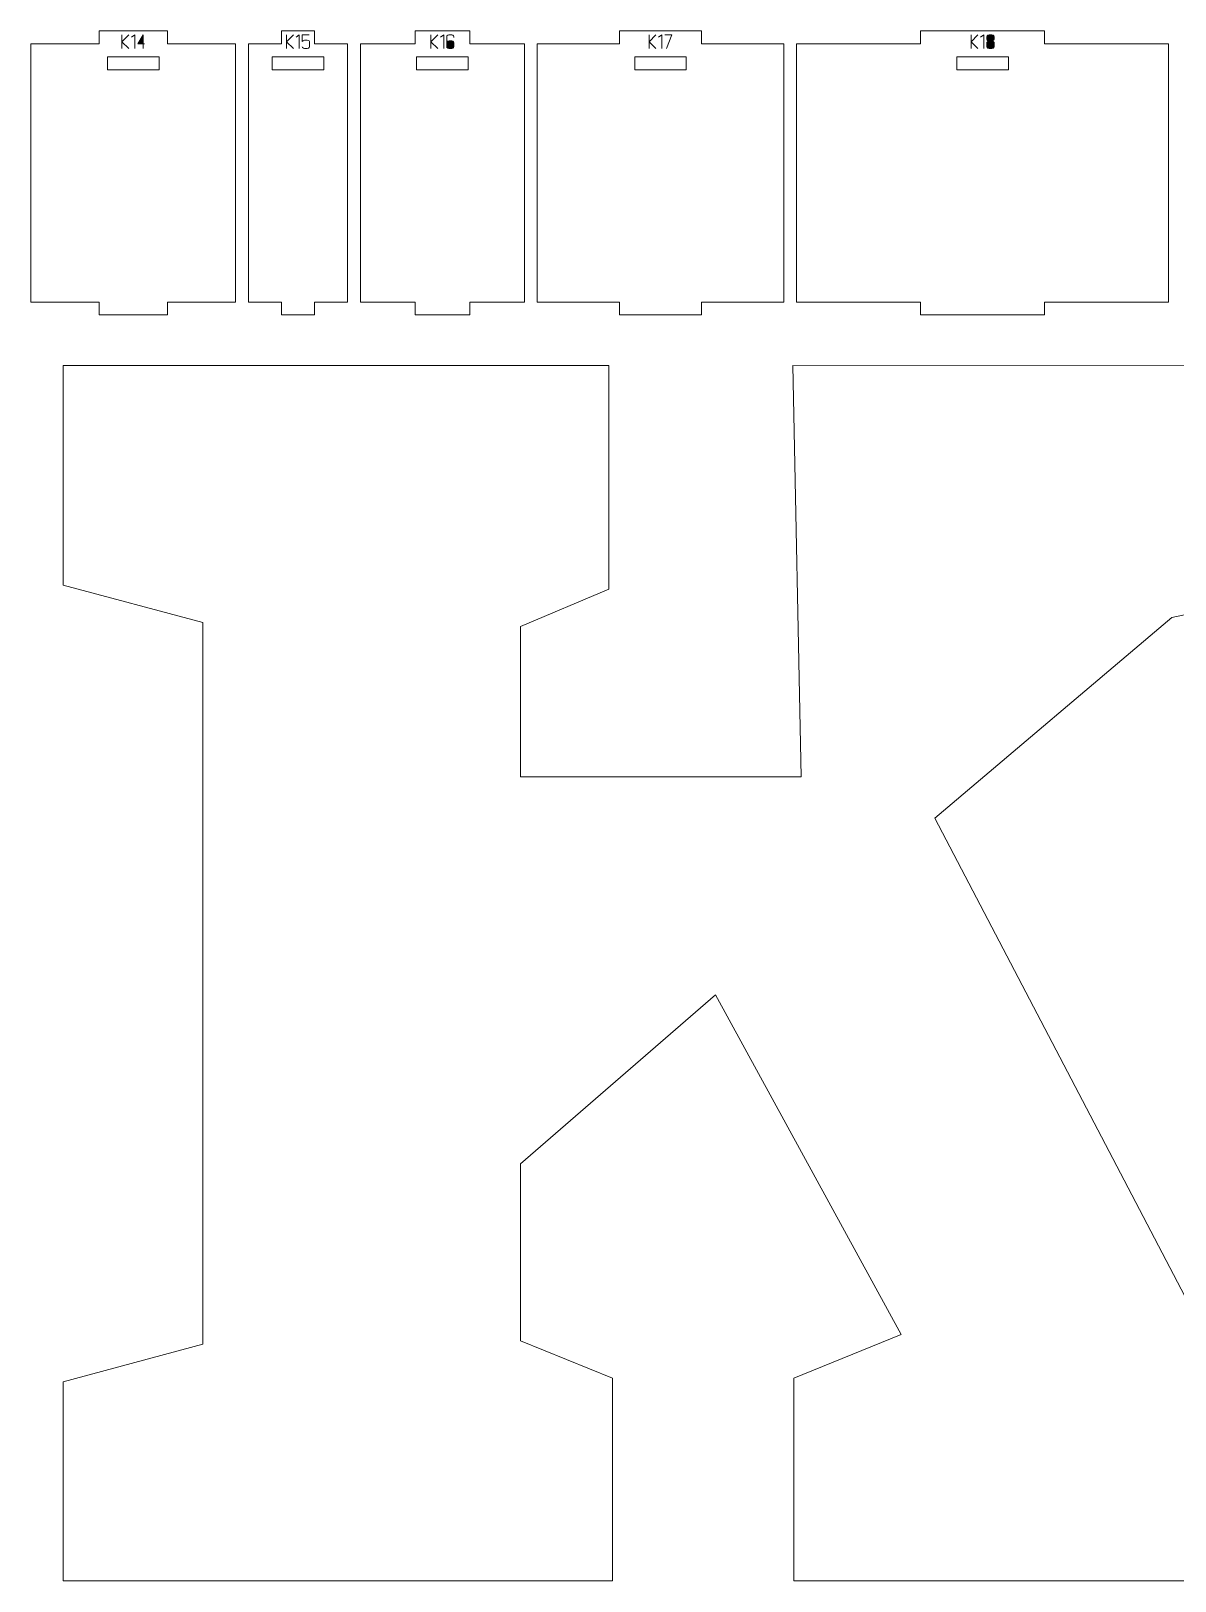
# Model space of a CAD drawing. Header units: centimetres. Extents: x -250 to 250, y -508 to 508.
# Drawn here: x -149.25 to -122.65, y -370.72 to -334.69 of the extents above; entities that cross this region are included whole.
import ezdxf

# ---------------------------------------------------------------- set-up
doc = ezdxf.new("R2010")
doc.units = ezdxf.units.CM
doc.header["$MEASUREMENT"] = 0
doc.layers.add('Capa 1', color=7, linetype='Continuous')

msp = doc.modelspace()

# ---------------------------------------------------------------- hatches: boundary and pattern name
at = {"layer": 'Capa 1', "true_color": 0x3e4095}
h = msp.add_hatch(color=175, dxfattribs=at)
edge = h.paths.add_edge_path()
edge.add_spline(control_points=[(-146.97881, -335.09462), (-146.97881, -335.09462), (-147.13749, -334.94282), (-147.13749, -334.94282), (-147.13749, -334.94282), (-147.13749, -335.09462), (-147.13749, -335.09462), (-147.13749, -335.09462), (-147.13749, -334.77818), (-147.13749, -334.77818), (-147.13749, -334.77818), (-147.13749, -334.94282), (-147.13749, -334.94282), (-147.13749, -334.94282), (-146.97881, -334.77818), (-146.97881, -334.77818), (-146.97881, -334.77818), (-147.13749, -334.94282), (-147.13749, -334.94282), (-147.13749, -334.94282), (-146.97881, -335.09462), (-146.97881, -335.09462)], knot_values=[0, 0, 0, 0, 0.14285714, 0.14285714, 0.14285714, 0.28571429, 0.28571429, 0.28571429, 0.42857143, 0.42857143, 0.42857143, 0.57142857, 0.57142857, 0.57142857, 0.71428571, 0.71428571, 0.71428571, 0.85714286, 0.85714286, 0.85714286, 1, 1, 1, 1], degree=3, periodic=1)
h = msp.add_hatch(color=175, dxfattribs=at)
edge = h.paths.add_edge_path()
edge.add_spline(control_points=[(-146.84123, -334.77772), (-146.84123, -334.77772), (-146.91736, -334.83046), (-146.91736, -334.83046), (-146.91736, -334.83046), (-146.84123, -334.77772), (-146.84123, -334.77772), (-146.84123, -334.77772), (-146.84123, -335.09462), (-146.84123, -335.09462), (-146.84123, -335.09462), (-146.84123, -334.77772), (-146.84123, -334.77772)], knot_values=[0, 0, 0, 0, 0.25, 0.25, 0.25, 0.5, 0.5, 0.5, 0.75, 0.75, 0.75, 1, 1, 1, 1], degree=3, periodic=1)
h = msp.add_hatch(color=175, dxfattribs=at)
edge = h.paths.add_edge_path()
edge.add_spline(control_points=[(-146.64081, -334.99006), (-146.64081, -334.99006), (-146.64081, -334.77772), (-146.64081, -334.77772), (-146.64081, -334.77772), (-146.7706, -334.99006), (-146.7706, -334.99006), (-146.7706, -334.99006), (-146.64081, -334.99006), (-146.64081, -334.99006)], knot_values=[0, 0, 0, 0, 0.33333333, 0.33333333, 0.33333333, 0.66666667, 0.66666667, 0.66666667, 1, 1, 1, 1], degree=3, periodic=1)
h = msp.add_hatch(color=175, dxfattribs=at)
edge = h.paths.add_edge_path()
edge.add_spline(control_points=[(-146.64081, -334.99006), (-146.64081, -334.99006), (-146.64081, -335.09462), (-146.64081, -335.09462), (-146.64081, -335.09462), (-146.64081, -334.99006), (-146.64081, -334.99006), (-146.64081, -334.99006), (-146.7706, -334.99006), (-146.7706, -334.99006), (-146.7706, -334.99006), (-146.64081, -334.77772), (-146.64081, -334.77772), (-146.64081, -334.77772), (-146.64081, -334.99006), (-146.64081, -334.99006), (-146.64081, -334.99006), (-146.611, -334.99006), (-146.611, -334.99006), (-146.611, -334.99006), (-146.64081, -334.99006), (-146.64081, -334.99006)], knot_values=[0, 0, 0, 0, 0.14285714, 0.14285714, 0.14285714, 0.28571429, 0.28571429, 0.28571429, 0.42857143, 0.42857143, 0.42857143, 0.57142857, 0.57142857, 0.57142857, 0.71428571, 0.71428571, 0.71428571, 0.85714286, 0.85714286, 0.85714286, 1, 1, 1, 1], degree=3, periodic=1)
h = msp.add_hatch(color=175, dxfattribs=at)
edge = h.paths.add_edge_path()
edge.add_spline(control_points=[(-143.15186, -335.09462), (-143.15186, -335.09462), (-143.31054, -334.94282), (-143.31054, -334.94282), (-143.31054, -334.94282), (-143.31054, -335.09462), (-143.31054, -335.09462), (-143.31054, -335.09462), (-143.31054, -334.77818), (-143.31054, -334.77818), (-143.31054, -334.77818), (-143.31054, -334.94282), (-143.31054, -334.94282), (-143.31054, -334.94282), (-143.15186, -334.77818), (-143.15186, -334.77818), (-143.15186, -334.77818), (-143.31054, -334.94282), (-143.31054, -334.94282), (-143.31054, -334.94282), (-143.15186, -335.09462), (-143.15186, -335.09462)], knot_values=[0, 0, 0, 0, 0.14285714, 0.14285714, 0.14285714, 0.28571429, 0.28571429, 0.28571429, 0.42857143, 0.42857143, 0.42857143, 0.57142857, 0.57142857, 0.57142857, 0.71428571, 0.71428571, 0.71428571, 0.85714286, 0.85714286, 0.85714286, 1, 1, 1, 1], degree=3, periodic=1)
h = msp.add_hatch(color=175, dxfattribs=at)
edge = h.paths.add_edge_path()
edge.add_spline(control_points=[(-143.01428, -334.77772), (-143.01428, -334.77772), (-143.09041, -334.83046), (-143.09041, -334.83046), (-143.09041, -334.83046), (-143.01428, -334.77772), (-143.01428, -334.77772), (-143.01428, -334.77772), (-143.01428, -335.09462), (-143.01428, -335.09462), (-143.01428, -335.09462), (-143.01428, -334.77772), (-143.01428, -334.77772)], knot_values=[0, 0, 0, 0, 0.25, 0.25, 0.25, 0.5, 0.5, 0.5, 0.75, 0.75, 0.75, 1, 1, 1, 1], degree=3, periodic=1)
h = msp.add_hatch(color=175, dxfattribs=at)
edge = h.paths.add_edge_path()
edge.add_spline(control_points=[(-142.8611, -335.09462), (-142.88464, -335.09462), (-142.90429, -335.09118), (-142.92003, -335.0843), (-142.93578, -335.07742), (-142.94365, -335.06909), (-142.94365, -335.05931), (-142.94365, -335.06909), (-142.93578, -335.07742), (-142.92003, -335.0843), (-142.90429, -335.09118), (-142.88464, -335.09462), (-142.8611, -335.09462), (-142.83756, -335.09462), (-142.81791, -335.09118), (-142.80217, -335.0843), (-142.78642, -335.07742), (-142.77855, -335.06909), (-142.77855, -335.05931), (-142.77855, -335.05931), (-142.77855, -334.93365), (-142.77855, -334.93365), (-142.77855, -334.92386), (-142.78642, -334.91553), (-142.80217, -334.90865), (-142.81791, -334.90177), (-142.83756, -334.89833), (-142.8611, -334.89833), (-142.8825, -334.90017), (-142.89901, -334.90262), (-142.91063, -334.90567), (-142.92225, -334.90873), (-142.93325, -334.91806), (-142.94365, -334.93365), (-142.94365, -334.93365), (-142.94365, -334.77818), (-142.94365, -334.77818), (-142.94365, -334.77818), (-142.78405, -334.77818), (-142.78405, -334.77818), (-142.78405, -334.77818), (-142.94365, -334.77818), (-142.94365, -334.77818), (-142.94365, -334.77818), (-142.94365, -334.93365), (-142.94365, -334.93365), (-142.93325, -334.91806), (-142.92225, -334.90873), (-142.91063, -334.90567), (-142.89901, -334.90262), (-142.8825, -334.90017), (-142.8611, -334.89833), (-142.83756, -334.89833), (-142.81791, -334.90177), (-142.80217, -334.90865), (-142.78642, -334.91553), (-142.77855, -334.92386), (-142.77855, -334.93365), (-142.77855, -334.93365), (-142.77855, -335.05931), (-142.77855, -335.05931), (-142.77855, -335.06909), (-142.78642, -335.07742), (-142.80217, -335.0843), (-142.81791, -335.09118), (-142.83756, -335.09462), (-142.8611, -335.09462)], knot_values=[0, 0, 0, 0, 0.04545455, 0.04545455, 0.04545455, 0.09090909, 0.09090909, 0.09090909, 0.13636364, 0.13636364, 0.13636364, 0.18181818, 0.18181818, 0.18181818, 0.22727273, 0.22727273, 0.22727273, 0.27272727, 0.27272727, 0.27272727, 0.31818182, 0.31818182, 0.31818182, 0.36363636, 0.36363636, 0.36363636, 0.40909091, 0.40909091, 0.40909091, 0.45454545, 0.45454545, 0.45454545, 0.5, 0.5, 0.5, 0.54545455, 0.54545455, 0.54545455, 0.59090909, 0.59090909, 0.59090909, 0.63636364, 0.63636364, 0.63636364, 0.68181818, 0.68181818, 0.68181818, 0.72727273, 0.72727273, 0.72727273, 0.77272727, 0.77272727, 0.77272727, 0.81818182, 0.81818182, 0.81818182, 0.86363636, 0.86363636, 0.86363636, 0.90909091, 0.90909091, 0.90909091, 0.95454545, 0.95454545, 0.95454545, 1, 1, 1, 1], degree=3, periodic=1)
h = msp.add_hatch(color=175, dxfattribs=at)
edge = h.paths.add_edge_path()
edge.add_spline(control_points=[(-139.79424, -335.09462), (-139.79424, -335.09462), (-139.95292, -334.94282), (-139.95292, -334.94282), (-139.95292, -334.94282), (-139.95292, -335.09462), (-139.95292, -335.09462), (-139.95292, -335.09462), (-139.95292, -334.77818), (-139.95292, -334.77818), (-139.95292, -334.77818), (-139.95292, -334.94282), (-139.95292, -334.94282), (-139.95292, -334.94282), (-139.79424, -334.77818), (-139.79424, -334.77818), (-139.79424, -334.77818), (-139.95292, -334.94282), (-139.95292, -334.94282), (-139.95292, -334.94282), (-139.79424, -335.09462), (-139.79424, -335.09462)], knot_values=[0, 0, 0, 0, 0.14285714, 0.14285714, 0.14285714, 0.28571429, 0.28571429, 0.28571429, 0.42857143, 0.42857143, 0.42857143, 0.57142857, 0.57142857, 0.57142857, 0.71428571, 0.71428571, 0.71428571, 0.85714286, 0.85714286, 0.85714286, 1, 1, 1, 1], degree=3, periodic=1)
h = msp.add_hatch(color=175, dxfattribs=at)
edge = h.paths.add_edge_path()
edge.add_spline(control_points=[(-139.65666, -334.77772), (-139.65666, -334.77772), (-139.73279, -334.83046), (-139.73279, -334.83046), (-139.73279, -334.83046), (-139.65666, -334.77772), (-139.65666, -334.77772), (-139.65666, -334.77772), (-139.65666, -335.09462), (-139.65666, -335.09462), (-139.65666, -335.09462), (-139.65666, -334.77772), (-139.65666, -334.77772)], knot_values=[0, 0, 0, 0, 0.25, 0.25, 0.25, 0.5, 0.5, 0.5, 0.75, 0.75, 0.75, 1, 1, 1, 1], degree=3, periodic=1)
h = msp.add_hatch(color=175, dxfattribs=at)
edge = h.paths.add_edge_path()
edge.add_spline(control_points=[(-139.50348, -335.09462), (-139.52702, -335.09462), (-139.54667, -335.09118), (-139.56241, -335.0843), (-139.57816, -335.07742), (-139.58603, -335.06909), (-139.58603, -335.05931), (-139.58603, -335.05931), (-139.58603, -334.95245), (-139.58603, -334.95245), (-139.58603, -334.95245), (-139.58603, -334.81349), (-139.58603, -334.81349), (-139.58603, -334.80371), (-139.57816, -334.79538), (-139.56241, -334.7885), (-139.54667, -334.78162), (-139.52702, -334.77818), (-139.50348, -334.77818), (-139.47994, -334.77818), (-139.46029, -334.78162), (-139.44455, -334.7885), (-139.4288, -334.79538), (-139.42093, -334.80371), (-139.42093, -334.81349), (-139.42093, -334.81349), (-139.42093, -334.83917), (-139.42093, -334.83917), (-139.42093, -334.83917), (-139.42093, -334.81349), (-139.42093, -334.81349), (-139.42093, -334.80371), (-139.4288, -334.79538), (-139.44455, -334.7885), (-139.46029, -334.78162), (-139.47994, -334.77818), (-139.50348, -334.77818), (-139.52702, -334.77818), (-139.54667, -334.78162), (-139.56241, -334.7885), (-139.57816, -334.79538), (-139.58603, -334.80371), (-139.58603, -334.81349), (-139.58603, -334.81349), (-139.58603, -334.95245), (-139.58603, -334.95245), (-139.58603, -334.94328), (-139.57648, -334.9351), (-139.55737, -334.92792), (-139.53826, -334.92073), (-139.5203, -334.91714), (-139.50348, -334.91714), (-139.47994, -334.91714), (-139.46029, -334.92058), (-139.44455, -334.92746), (-139.4288, -334.93434), (-139.42093, -334.94267), (-139.42093, -334.95245), (-139.42093, -334.95245), (-139.42093, -335.05931), (-139.42093, -335.05931), (-139.42093, -335.06909), (-139.4288, -335.07742), (-139.44455, -335.0843), (-139.46029, -335.09118), (-139.47994, -335.09462), (-139.50348, -335.09462)], knot_values=[0, 0, 0, 0, 0.04545455, 0.04545455, 0.04545455, 0.09090909, 0.09090909, 0.09090909, 0.13636364, 0.13636364, 0.13636364, 0.18181818, 0.18181818, 0.18181818, 0.22727273, 0.22727273, 0.22727273, 0.27272727, 0.27272727, 0.27272727, 0.31818182, 0.31818182, 0.31818182, 0.36363636, 0.36363636, 0.36363636, 0.40909091, 0.40909091, 0.40909091, 0.45454545, 0.45454545, 0.45454545, 0.5, 0.5, 0.5, 0.54545455, 0.54545455, 0.54545455, 0.59090909, 0.59090909, 0.59090909, 0.63636364, 0.63636364, 0.63636364, 0.68181818, 0.68181818, 0.68181818, 0.72727273, 0.72727273, 0.72727273, 0.77272727, 0.77272727, 0.77272727, 0.81818182, 0.81818182, 0.81818182, 0.86363636, 0.86363636, 0.86363636, 0.90909091, 0.90909091, 0.90909091, 0.95454545, 0.95454545, 0.95454545, 1, 1, 1, 1], degree=3, periodic=1)
h = msp.add_hatch(color=175, dxfattribs=at)
edge = h.paths.add_edge_path()
edge.add_spline(control_points=[(-139.58603, -335.05931), (-139.58603, -335.06909), (-139.57816, -335.07742), (-139.56241, -335.0843), (-139.54667, -335.09118), (-139.52702, -335.09462), (-139.50348, -335.09462), (-139.47994, -335.09462), (-139.46029, -335.09118), (-139.44455, -335.0843), (-139.4288, -335.07742), (-139.42093, -335.06909), (-139.42093, -335.05931), (-139.42093, -335.05931), (-139.42093, -334.95245), (-139.42093, -334.95245), (-139.42093, -334.94267), (-139.4288, -334.93434), (-139.44455, -334.92746), (-139.46029, -334.92058), (-139.47994, -334.91714), (-139.50348, -334.91714), (-139.5203, -334.91714), (-139.53826, -334.92073), (-139.55737, -334.92792), (-139.57648, -334.9351), (-139.58603, -334.94328), (-139.58603, -334.95245), (-139.58603, -334.95245), (-139.58603, -335.05931), (-139.58603, -335.05931)], knot_values=[0, 0, 0, 0, 0.1, 0.1, 0.1, 0.2, 0.2, 0.2, 0.3, 0.3, 0.3, 0.4, 0.4, 0.4, 0.5, 0.5, 0.5, 0.6, 0.6, 0.6, 0.7, 0.7, 0.7, 0.8, 0.8, 0.8, 0.9, 0.9, 0.9, 1, 1, 1, 1], degree=3, periodic=1)
h = msp.add_hatch(color=175, dxfattribs=at)
edge = h.paths.add_edge_path()
edge.add_spline(control_points=[(-134.72141, -335.09462), (-134.72141, -335.09462), (-134.88009, -334.94282), (-134.88009, -334.94282), (-134.88009, -334.94282), (-134.88009, -335.09462), (-134.88009, -335.09462), (-134.88009, -335.09462), (-134.88009, -334.77818), (-134.88009, -334.77818), (-134.88009, -334.77818), (-134.88009, -334.94282), (-134.88009, -334.94282), (-134.88009, -334.94282), (-134.72141, -334.77818), (-134.72141, -334.77818), (-134.72141, -334.77818), (-134.88009, -334.94282), (-134.88009, -334.94282), (-134.88009, -334.94282), (-134.72141, -335.09462), (-134.72141, -335.09462)], knot_values=[0, 0, 0, 0, 0.14285714, 0.14285714, 0.14285714, 0.28571429, 0.28571429, 0.28571429, 0.42857143, 0.42857143, 0.42857143, 0.57142857, 0.57142857, 0.57142857, 0.71428571, 0.71428571, 0.71428571, 0.85714286, 0.85714286, 0.85714286, 1, 1, 1, 1], degree=3, periodic=1)
h = msp.add_hatch(color=175, dxfattribs=at)
edge = h.paths.add_edge_path()
edge.add_spline(control_points=[(-134.58383, -334.77772), (-134.58383, -334.77772), (-134.65996, -334.83046), (-134.65996, -334.83046), (-134.65996, -334.83046), (-134.58383, -334.77772), (-134.58383, -334.77772), (-134.58383, -334.77772), (-134.58383, -335.09462), (-134.58383, -335.09462), (-134.58383, -335.09462), (-134.58383, -334.77772), (-134.58383, -334.77772)], knot_values=[0, 0, 0, 0, 0.25, 0.25, 0.25, 0.5, 0.5, 0.5, 0.75, 0.75, 0.75, 1, 1, 1, 1], degree=3, periodic=1)
h = msp.add_hatch(color=175, dxfattribs=at)
edge = h.paths.add_edge_path()
edge.add_spline(control_points=[(-134.47468, -335.09462), (-134.47468, -335.09462), (-134.3536, -334.77818), (-134.3536, -334.77818), (-134.3536, -334.77818), (-134.5132, -334.77818), (-134.5132, -334.77818), (-134.5132, -334.77818), (-134.3536, -334.77818), (-134.3536, -334.77818), (-134.3536, -334.77818), (-134.47468, -335.09462), (-134.47468, -335.09462)], knot_values=[0, 0, 0, 0, 0.25, 0.25, 0.25, 0.5, 0.5, 0.5, 0.75, 0.75, 0.75, 1, 1, 1, 1], degree=3, periodic=1)
h = msp.add_hatch(color=175, dxfattribs=at)
edge = h.paths.add_edge_path()
edge.add_spline(control_points=[(-127.23586, -335.09462), (-127.23586, -335.09462), (-127.39454, -334.94282), (-127.39454, -334.94282), (-127.39454, -334.94282), (-127.39454, -335.09462), (-127.39454, -335.09462), (-127.39454, -335.09462), (-127.39454, -334.77818), (-127.39454, -334.77818), (-127.39454, -334.77818), (-127.39454, -334.94282), (-127.39454, -334.94282), (-127.39454, -334.94282), (-127.23586, -334.77818), (-127.23586, -334.77818), (-127.23586, -334.77818), (-127.39454, -334.94282), (-127.39454, -334.94282), (-127.39454, -334.94282), (-127.23586, -335.09462), (-127.23586, -335.09462)], knot_values=[0, 0, 0, 0, 0.14285714, 0.14285714, 0.14285714, 0.28571429, 0.28571429, 0.28571429, 0.42857143, 0.42857143, 0.42857143, 0.57142857, 0.57142857, 0.57142857, 0.71428571, 0.71428571, 0.71428571, 0.85714286, 0.85714286, 0.85714286, 1, 1, 1, 1], degree=3, periodic=1)
h = msp.add_hatch(color=175, dxfattribs=at)
edge = h.paths.add_edge_path()
edge.add_spline(control_points=[(-127.09828, -334.77772), (-127.09828, -334.77772), (-127.17441, -334.83046), (-127.17441, -334.83046), (-127.17441, -334.83046), (-127.09828, -334.77772), (-127.09828, -334.77772), (-127.09828, -334.77772), (-127.09828, -335.09462), (-127.09828, -335.09462), (-127.09828, -335.09462), (-127.09828, -334.77772), (-127.09828, -334.77772)], knot_values=[0, 0, 0, 0, 0.25, 0.25, 0.25, 0.5, 0.5, 0.5, 0.75, 0.75, 0.75, 1, 1, 1, 1], degree=3, periodic=1)
h = msp.add_hatch(color=175, dxfattribs=at)
edge = h.paths.add_edge_path()
edge.add_spline(control_points=[(-127.02765, -334.88779), (-127.02765, -334.89574), (-127.02199, -334.90292), (-127.01068, -334.90934), (-126.99937, -334.91576), (-126.97751, -334.92004), (-126.9451, -334.92218), (-126.91269, -334.92004), (-126.89083, -334.91576), (-126.87952, -334.90934), (-126.86821, -334.90292), (-126.86255, -334.89574), (-126.86255, -334.88779), (-126.86255, -334.88779), (-126.86255, -334.81349), (-126.86255, -334.81349), (-126.86255, -334.80371), (-126.87042, -334.79538), (-126.88617, -334.7885), (-126.90191, -334.78162), (-126.92156, -334.77818), (-126.9451, -334.77818), (-126.96864, -334.77818), (-126.98829, -334.78162), (-127.00403, -334.7885), (-127.01978, -334.79538), (-127.02765, -334.80371), (-127.02765, -334.81349), (-127.02765, -334.81349), (-127.02765, -334.88779), (-127.02765, -334.88779)], knot_values=[0, 0, 0, 0, 0.1, 0.1, 0.1, 0.2, 0.2, 0.2, 0.3, 0.3, 0.3, 0.4, 0.4, 0.4, 0.5, 0.5, 0.5, 0.6, 0.6, 0.6, 0.7, 0.7, 0.7, 0.8, 0.8, 0.8, 0.9, 0.9, 0.9, 1, 1, 1, 1], degree=3, periodic=1)
h = msp.add_hatch(color=175, dxfattribs=at)
edge = h.paths.add_edge_path()
edge.add_spline(control_points=[(-126.9451, -335.09462), (-126.96864, -335.09462), (-126.98829, -335.09118), (-127.00403, -335.0843), (-127.01978, -335.07742), (-127.02765, -335.06909), (-127.02765, -335.05931), (-127.02765, -335.05931), (-127.02765, -334.95612), (-127.02765, -334.95612), (-127.02765, -334.94786), (-127.02199, -334.94068), (-127.01068, -334.93457), (-126.99937, -334.92845), (-126.97751, -334.92432), (-126.9451, -334.92218), (-126.97751, -334.92004), (-126.99937, -334.91576), (-127.01068, -334.90934), (-127.02199, -334.90292), (-127.02765, -334.89574), (-127.02765, -334.88779), (-127.02765, -334.88779), (-127.02765, -334.81349), (-127.02765, -334.81349), (-127.02765, -334.80371), (-127.01978, -334.79538), (-127.00403, -334.7885), (-126.98829, -334.78162), (-126.96864, -334.77818), (-126.9451, -334.77818), (-126.92156, -334.77818), (-126.90191, -334.78162), (-126.88617, -334.7885), (-126.87042, -334.79538), (-126.86255, -334.80371), (-126.86255, -334.81349), (-126.86255, -334.81349), (-126.86255, -334.88779), (-126.86255, -334.88779), (-126.86255, -334.89574), (-126.86821, -334.90292), (-126.87952, -334.90934), (-126.89083, -334.91576), (-126.91269, -334.92004), (-126.9451, -334.92218), (-126.91269, -334.92432), (-126.89083, -334.92845), (-126.87952, -334.93457), (-126.86821, -334.94068), (-126.86255, -334.94786), (-126.86255, -334.95612), (-126.86255, -334.95612), (-126.86255, -335.05931), (-126.86255, -335.05931), (-126.86255, -335.06909), (-126.87042, -335.07742), (-126.88617, -335.0843), (-126.90191, -335.09118), (-126.92156, -335.09462), (-126.9451, -335.09462)], knot_values=[0, 0, 0, 0, 0.05, 0.05, 0.05, 0.1, 0.1, 0.1, 0.15, 0.15, 0.15, 0.2, 0.2, 0.2, 0.25, 0.25, 0.25, 0.3, 0.3, 0.3, 0.35, 0.35, 0.35, 0.4, 0.4, 0.4, 0.45, 0.45, 0.45, 0.5, 0.5, 0.5, 0.55, 0.55, 0.55, 0.6, 0.6, 0.6, 0.65, 0.65, 0.65, 0.7, 0.7, 0.7, 0.75, 0.75, 0.75, 0.8, 0.8, 0.8, 0.85, 0.85, 0.85, 0.9, 0.9, 0.9, 0.95, 0.95, 0.95, 1, 1, 1, 1], degree=3, periodic=1)
h = msp.add_hatch(color=175, dxfattribs=at)
edge = h.paths.add_edge_path()
edge.add_spline(control_points=[(-127.02765, -335.05931), (-127.02765, -335.06909), (-127.01978, -335.07742), (-127.00403, -335.0843), (-126.98829, -335.09118), (-126.96864, -335.09462), (-126.9451, -335.09462), (-126.92156, -335.09462), (-126.90191, -335.09118), (-126.88617, -335.0843), (-126.87042, -335.07742), (-126.86255, -335.06909), (-126.86255, -335.05931), (-126.86255, -335.05931), (-126.86255, -334.95612), (-126.86255, -334.95612), (-126.86255, -334.94786), (-126.86821, -334.94068), (-126.87952, -334.93457), (-126.89083, -334.92845), (-126.91269, -334.92432), (-126.9451, -334.92218), (-126.97751, -334.92432), (-126.99937, -334.92845), (-127.01068, -334.93457), (-127.02199, -334.94068), (-127.02765, -334.94786), (-127.02765, -334.95612), (-127.02765, -334.95612), (-127.02765, -335.05931), (-127.02765, -335.05931)], knot_values=[0, 0, 0, 0, 0.1, 0.1, 0.1, 0.2, 0.2, 0.2, 0.3, 0.3, 0.3, 0.4, 0.4, 0.4, 0.5, 0.5, 0.5, 0.6, 0.6, 0.6, 0.7, 0.7, 0.7, 0.8, 0.8, 0.8, 0.9, 0.9, 0.9, 1, 1, 1, 1], degree=3, periodic=1)

# ---------------------------------------------------------------- linework, layer by layer
at = {"layer": 'Capa 1', "color": 240, "lineweight": 9}
for points, knots in [([(-149.25175, -334.98822), (-149.25175, -334.98822), (-149.25175, -340.98822), (-149.25175, -340.98822), (-149.25175, -340.98822), (-147.66675, -340.98822), (-147.66675, -340.98822), (-147.66675, -340.98822), (-147.66675, -341.28822), (-147.66675, -341.28822), (-147.66675, -341.28822), (-146.08175, -341.28822), (-146.08175, -341.28822), (-146.08175, -341.28822), (-146.08175, -340.98822), (-146.08175, -340.98822), (-146.08175, -340.98822), (-144.49675, -340.98822), (-144.49675, -340.98822), (-144.49675, -340.98822), (-144.49675, -334.98822), (-144.49675, -334.98822), (-144.49675, -334.98822), (-146.08175, -334.98822), (-146.08175, -334.98822), (-146.08175, -334.98822), (-146.08175, -334.68822), (-146.08175, -334.68822), (-146.08175, -334.68822), (-147.66675, -334.68822), (-147.66675, -334.68822), (-147.66675, -334.68822), (-147.66675, -334.98822), (-147.66675, -334.98822), (-147.66675, -334.98822), (-149.25175, -334.98822), (-149.25175, -334.98822)], [0, 0, 0, 0, 0.08333333, 0.08333333, 0.08333333, 0.16666667, 0.16666667, 0.16666667, 0.25, 0.25, 0.25, 0.33333333, 0.33333333, 0.33333333, 0.41666667, 0.41666667, 0.41666667, 0.5, 0.5, 0.5, 0.58333333, 0.58333333, 0.58333333, 0.66666667, 0.66666667, 0.66666667, 0.75, 0.75, 0.75, 0.83333333, 0.83333333, 0.83333333, 0.91666667, 0.91666667, 0.91666667, 1, 1, 1, 1]), ([(-144.19675, -334.98822), (-144.19675, -334.98822), (-144.19675, -340.98822), (-144.19675, -340.98822), (-144.19675, -340.98822), (-143.42861, -340.98822), (-143.42861, -340.98822), (-143.42861, -340.98822), (-143.42861, -341.28822), (-143.42861, -341.28822), (-143.42861, -341.28822), (-142.66048, -341.28822), (-142.66048, -341.28822), (-142.66048, -341.28822), (-142.66048, -340.98822), (-142.66048, -340.98822), (-142.66048, -340.98822), (-141.89234, -340.98822), (-141.89234, -340.98822), (-141.89234, -340.98822), (-141.89234, -334.98822), (-141.89234, -334.98822), (-141.89234, -334.98822), (-142.66048, -334.98822), (-142.66048, -334.98822), (-142.66048, -334.98822), (-142.66048, -334.68822), (-142.66048, -334.68822), (-142.66048, -334.68822), (-143.42861, -334.68822), (-143.42861, -334.68822), (-143.42861, -334.68822), (-143.42861, -334.98822), (-143.42861, -334.98822), (-143.42861, -334.98822), (-144.19675, -334.98822), (-144.19675, -334.98822)], [0, 0, 0, 0, 0.08333333, 0.08333333, 0.08333333, 0.16666667, 0.16666667, 0.16666667, 0.25, 0.25, 0.25, 0.33333333, 0.33333333, 0.33333333, 0.41666667, 0.41666667, 0.41666667, 0.5, 0.5, 0.5, 0.58333333, 0.58333333, 0.58333333, 0.66666667, 0.66666667, 0.66666667, 0.75, 0.75, 0.75, 0.83333333, 0.83333333, 0.83333333, 0.91666667, 0.91666667, 0.91666667, 1, 1, 1, 1]), ([(-141.59234, -334.98822), (-141.59234, -334.98822), (-141.59234, -340.98822), (-141.59234, -340.98822), (-141.59234, -340.98822), (-140.32206, -340.98822), (-140.32206, -340.98822), (-140.32206, -340.98822), (-140.32206, -341.28822), (-140.32206, -341.28822), (-140.32206, -341.28822), (-139.05178, -341.28822), (-139.05178, -341.28822), (-139.05178, -341.28822), (-139.05178, -340.98822), (-139.05178, -340.98822), (-139.05178, -340.98822), (-137.78151, -340.98822), (-137.78151, -340.98822), (-137.78151, -340.98822), (-137.78151, -334.98822), (-137.78151, -334.98822), (-137.78151, -334.98822), (-139.05178, -334.98822), (-139.05178, -334.98822), (-139.05178, -334.98822), (-139.05178, -334.68822), (-139.05178, -334.68822), (-139.05178, -334.68822), (-140.32206, -334.68822), (-140.32206, -334.68822), (-140.32206, -334.68822), (-140.32206, -334.98822), (-140.32206, -334.98822), (-140.32206, -334.98822), (-141.59234, -334.98822), (-141.59234, -334.98822)], [0, 0, 0, 0, 0.08333333, 0.08333333, 0.08333333, 0.16666667, 0.16666667, 0.16666667, 0.25, 0.25, 0.25, 0.33333333, 0.33333333, 0.33333333, 0.41666667, 0.41666667, 0.41666667, 0.5, 0.5, 0.5, 0.58333333, 0.58333333, 0.58333333, 0.66666667, 0.66666667, 0.66666667, 0.75, 0.75, 0.75, 0.83333333, 0.83333333, 0.83333333, 0.91666667, 0.91666667, 0.91666667, 1, 1, 1, 1]), ([(-137.48151, -334.98822), (-137.48151, -334.98822), (-137.48151, -340.98822), (-137.48151, -340.98822), (-137.48151, -340.98822), (-135.57174, -340.98822), (-135.57174, -340.98822), (-135.57174, -340.98822), (-135.57174, -341.28822), (-135.57174, -341.28822), (-135.57174, -341.28822), (-133.66197, -341.28822), (-133.66197, -341.28822), (-133.66197, -341.28822), (-133.66197, -340.98822), (-133.66197, -340.98822), (-133.66197, -340.98822), (-131.75219, -340.98822), (-131.75219, -340.98822), (-131.75219, -340.98822), (-131.75219, -334.98822), (-131.75219, -334.98822), (-131.75219, -334.98822), (-133.66197, -334.98822), (-133.66197, -334.98822), (-133.66197, -334.98822), (-133.66197, -334.68822), (-133.66197, -334.68822), (-133.66197, -334.68822), (-135.57174, -334.68822), (-135.57174, -334.68822), (-135.57174, -334.68822), (-135.57174, -334.98822), (-135.57174, -334.98822), (-135.57174, -334.98822), (-137.48151, -334.98822), (-137.48151, -334.98822)], [0, 0, 0, 0, 0.08333333, 0.08333333, 0.08333333, 0.16666667, 0.16666667, 0.16666667, 0.25, 0.25, 0.25, 0.33333333, 0.33333333, 0.33333333, 0.41666667, 0.41666667, 0.41666667, 0.5, 0.5, 0.5, 0.58333333, 0.58333333, 0.58333333, 0.66666667, 0.66666667, 0.66666667, 0.75, 0.75, 0.75, 0.83333333, 0.83333333, 0.83333333, 0.91666667, 0.91666667, 0.91666667, 1, 1, 1, 1]), ([(-131.45219, -334.98822), (-131.45219, -334.98822), (-131.45219, -340.98822), (-131.45219, -340.98822), (-131.45219, -340.98822), (-128.56977, -340.98822), (-128.56977, -340.98822), (-128.56977, -340.98822), (-128.56977, -341.28822), (-128.56977, -341.28822), (-128.56977, -341.28822), (-125.68734, -341.28822), (-125.68734, -341.28822), (-125.68734, -341.28822), (-125.68734, -340.98822), (-125.68734, -340.98822), (-125.68734, -340.98822), (-122.80491, -340.98822), (-122.80491, -340.98822), (-122.80491, -340.98822), (-122.80491, -334.98822), (-122.80491, -334.98822), (-122.80491, -334.98822), (-125.68734, -334.98822), (-125.68734, -334.98822), (-125.68734, -334.98822), (-125.68734, -334.68822), (-125.68734, -334.68822), (-125.68734, -334.68822), (-128.56977, -334.68822), (-128.56977, -334.68822), (-128.56977, -334.68822), (-128.56977, -334.98822), (-128.56977, -334.98822), (-128.56977, -334.98822), (-131.45219, -334.98822), (-131.45219, -334.98822)], [0, 0, 0, 0, 0.08333333, 0.08333333, 0.08333333, 0.16666667, 0.16666667, 0.16666667, 0.25, 0.25, 0.25, 0.33333333, 0.33333333, 0.33333333, 0.41666667, 0.41666667, 0.41666667, 0.5, 0.5, 0.5, 0.58333333, 0.58333333, 0.58333333, 0.66666667, 0.66666667, 0.66666667, 0.75, 0.75, 0.75, 0.83333333, 0.83333333, 0.83333333, 0.91666667, 0.91666667, 0.91666667, 1, 1, 1, 1]), ([(-147.47425, -335.58835), (-147.47425, -335.58835), (-146.27425, -335.58835), (-146.27425, -335.58835), (-146.27425, -335.58835), (-146.27425, -335.28835), (-146.27425, -335.28835), (-146.27425, -335.28835), (-147.47425, -335.28835), (-147.47425, -335.28835), (-147.47425, -335.28835), (-147.47425, -335.58835), (-147.47425, -335.58835)], [0, 0, 0, 0, 0.25, 0.25, 0.25, 0.5, 0.5, 0.5, 0.75, 0.75, 0.75, 1, 1, 1, 1]), ([(-143.64454, -335.58835), (-143.64454, -335.58835), (-142.44454, -335.58835), (-142.44454, -335.58835), (-142.44454, -335.58835), (-142.44454, -335.28835), (-142.44454, -335.28835), (-142.44454, -335.28835), (-143.64454, -335.28835), (-143.64454, -335.28835), (-143.64454, -335.28835), (-143.64454, -335.58835), (-143.64454, -335.58835)], [0, 0, 0, 0, 0.25, 0.25, 0.25, 0.5, 0.5, 0.5, 0.75, 0.75, 0.75, 1, 1, 1, 1]), ([(-140.28692, -335.58835), (-140.28692, -335.58835), (-139.08692, -335.58835), (-139.08692, -335.58835), (-139.08692, -335.58835), (-139.08692, -335.28835), (-139.08692, -335.28835), (-139.08692, -335.28835), (-140.28692, -335.28835), (-140.28692, -335.28835), (-140.28692, -335.28835), (-140.28692, -335.58835), (-140.28692, -335.58835)], [0, 0, 0, 0, 0.25, 0.25, 0.25, 0.5, 0.5, 0.5, 0.75, 0.75, 0.75, 1, 1, 1, 1]), ([(-135.21685, -335.58835), (-135.21685, -335.58835), (-134.01685, -335.58835), (-134.01685, -335.58835), (-134.01685, -335.58835), (-134.01685, -335.28835), (-134.01685, -335.28835), (-134.01685, -335.28835), (-135.21685, -335.28835), (-135.21685, -335.28835), (-135.21685, -335.28835), (-135.21685, -335.58835), (-135.21685, -335.58835)], [0, 0, 0, 0, 0.25, 0.25, 0.25, 0.5, 0.5, 0.5, 0.75, 0.75, 0.75, 1, 1, 1, 1]), ([(-127.72855, -335.58835), (-127.72855, -335.58835), (-126.52855, -335.58835), (-126.52855, -335.58835), (-126.52855, -335.58835), (-126.52855, -335.28835), (-126.52855, -335.28835), (-126.52855, -335.28835), (-127.72855, -335.28835), (-127.72855, -335.28835), (-127.72855, -335.28835), (-127.72855, -335.58835), (-127.72855, -335.58835)], [0, 0, 0, 0, 0.25, 0.25, 0.25, 0.5, 0.5, 0.5, 0.75, 0.75, 0.75, 1, 1, 1, 1])]:
    msp.add_open_spline(points, degree=3, knots=knots, dxfattribs=at)
at = {"layer": 'Capa 1', "color": 114, "lineweight": 9}
for points, knots in [([(-146.97881, -335.09462), (-146.97881, -335.09462), (-147.13749, -334.94282), (-147.13749, -334.94282), (-147.13749, -334.94282), (-147.13749, -335.09462), (-147.13749, -335.09462), (-147.13749, -335.09462), (-147.13749, -334.77818), (-147.13749, -334.77818), (-147.13749, -334.77818), (-147.13749, -334.94282), (-147.13749, -334.94282), (-147.13749, -334.94282), (-146.97881, -334.77818), (-146.97881, -334.77818), (-146.97881, -334.77818), (-147.13749, -334.94282), (-147.13749, -334.94282), (-147.13749, -334.94282), (-146.97881, -335.09462), (-146.97881, -335.09462)], [0, 0, 0, 0, 0.14285714, 0.14285714, 0.14285714, 0.28571429, 0.28571429, 0.28571429, 0.42857143, 0.42857143, 0.42857143, 0.57142857, 0.57142857, 0.57142857, 0.71428571, 0.71428571, 0.71428571, 0.85714286, 0.85714286, 0.85714286, 1, 1, 1, 1]), ([(-146.84123, -334.77772), (-146.84123, -334.77772), (-146.91736, -334.83046), (-146.91736, -334.83046), (-146.91736, -334.83046), (-146.84123, -334.77772), (-146.84123, -334.77772), (-146.84123, -334.77772), (-146.84123, -335.09462), (-146.84123, -335.09462), (-146.84123, -335.09462), (-146.84123, -334.77772), (-146.84123, -334.77772)], [0, 0, 0, 0, 0.25, 0.25, 0.25, 0.5, 0.5, 0.5, 0.75, 0.75, 0.75, 1, 1, 1, 1]), ([(-146.64081, -334.99006), (-146.64081, -334.99006), (-146.64081, -334.77772), (-146.64081, -334.77772), (-146.64081, -334.77772), (-146.7706, -334.99006), (-146.7706, -334.99006), (-146.7706, -334.99006), (-146.64081, -334.99006), (-146.64081, -334.99006)], [0, 0, 0, 0, 0.33333333, 0.33333333, 0.33333333, 0.66666667, 0.66666667, 0.66666667, 1, 1, 1, 1]), ([(-146.64081, -334.99006), (-146.64081, -334.99006), (-146.64081, -335.09462), (-146.64081, -335.09462), (-146.64081, -335.09462), (-146.64081, -334.99006), (-146.64081, -334.99006), (-146.64081, -334.99006), (-146.7706, -334.99006), (-146.7706, -334.99006), (-146.7706, -334.99006), (-146.64081, -334.77772), (-146.64081, -334.77772), (-146.64081, -334.77772), (-146.64081, -334.99006), (-146.64081, -334.99006), (-146.64081, -334.99006), (-146.611, -334.99006), (-146.611, -334.99006), (-146.611, -334.99006), (-146.64081, -334.99006), (-146.64081, -334.99006)], [0, 0, 0, 0, 0.14285714, 0.14285714, 0.14285714, 0.28571429, 0.28571429, 0.28571429, 0.42857143, 0.42857143, 0.42857143, 0.57142857, 0.57142857, 0.57142857, 0.71428571, 0.71428571, 0.71428571, 0.85714286, 0.85714286, 0.85714286, 1, 1, 1, 1]), ([(-143.15186, -335.09462), (-143.15186, -335.09462), (-143.31054, -334.94282), (-143.31054, -334.94282), (-143.31054, -334.94282), (-143.31054, -335.09462), (-143.31054, -335.09462), (-143.31054, -335.09462), (-143.31054, -334.77818), (-143.31054, -334.77818), (-143.31054, -334.77818), (-143.31054, -334.94282), (-143.31054, -334.94282), (-143.31054, -334.94282), (-143.15186, -334.77818), (-143.15186, -334.77818), (-143.15186, -334.77818), (-143.31054, -334.94282), (-143.31054, -334.94282), (-143.31054, -334.94282), (-143.15186, -335.09462), (-143.15186, -335.09462)], [0, 0, 0, 0, 0.14285714, 0.14285714, 0.14285714, 0.28571429, 0.28571429, 0.28571429, 0.42857143, 0.42857143, 0.42857143, 0.57142857, 0.57142857, 0.57142857, 0.71428571, 0.71428571, 0.71428571, 0.85714286, 0.85714286, 0.85714286, 1, 1, 1, 1]), ([(-143.01428, -334.77772), (-143.01428, -334.77772), (-143.09041, -334.83046), (-143.09041, -334.83046), (-143.09041, -334.83046), (-143.01428, -334.77772), (-143.01428, -334.77772), (-143.01428, -334.77772), (-143.01428, -335.09462), (-143.01428, -335.09462), (-143.01428, -335.09462), (-143.01428, -334.77772), (-143.01428, -334.77772)], [0, 0, 0, 0, 0.25, 0.25, 0.25, 0.5, 0.5, 0.5, 0.75, 0.75, 0.75, 1, 1, 1, 1]), ([(-142.8611, -335.09462), (-142.88464, -335.09462), (-142.90429, -335.09118), (-142.92003, -335.0843), (-142.93578, -335.07742), (-142.94365, -335.06909), (-142.94365, -335.05931), (-142.94365, -335.06909), (-142.93578, -335.07742), (-142.92003, -335.0843), (-142.90429, -335.09118), (-142.88464, -335.09462), (-142.8611, -335.09462), (-142.83756, -335.09462), (-142.81791, -335.09118), (-142.80217, -335.0843), (-142.78642, -335.07742), (-142.77855, -335.06909), (-142.77855, -335.05931), (-142.77855, -335.05931), (-142.77855, -334.93365), (-142.77855, -334.93365), (-142.77855, -334.92386), (-142.78642, -334.91553), (-142.80217, -334.90865), (-142.81791, -334.90177), (-142.83756, -334.89833), (-142.8611, -334.89833), (-142.8825, -334.90017), (-142.89901, -334.90262), (-142.91063, -334.90567), (-142.92225, -334.90873), (-142.93325, -334.91806), (-142.94365, -334.93365), (-142.94365, -334.93365), (-142.94365, -334.77818), (-142.94365, -334.77818), (-142.94365, -334.77818), (-142.78405, -334.77818), (-142.78405, -334.77818), (-142.78405, -334.77818), (-142.94365, -334.77818), (-142.94365, -334.77818), (-142.94365, -334.77818), (-142.94365, -334.93365), (-142.94365, -334.93365), (-142.93325, -334.91806), (-142.92225, -334.90873), (-142.91063, -334.90567), (-142.89901, -334.90262), (-142.8825, -334.90017), (-142.8611, -334.89833), (-142.83756, -334.89833), (-142.81791, -334.90177), (-142.80217, -334.90865), (-142.78642, -334.91553), (-142.77855, -334.92386), (-142.77855, -334.93365), (-142.77855, -334.93365), (-142.77855, -335.05931), (-142.77855, -335.05931), (-142.77855, -335.06909), (-142.78642, -335.07742), (-142.80217, -335.0843), (-142.81791, -335.09118), (-142.83756, -335.09462), (-142.8611, -335.09462)], [0, 0, 0, 0, 0.04545455, 0.04545455, 0.04545455, 0.09090909, 0.09090909, 0.09090909, 0.13636364, 0.13636364, 0.13636364, 0.18181818, 0.18181818, 0.18181818, 0.22727273, 0.22727273, 0.22727273, 0.27272727, 0.27272727, 0.27272727, 0.31818182, 0.31818182, 0.31818182, 0.36363636, 0.36363636, 0.36363636, 0.40909091, 0.40909091, 0.40909091, 0.45454545, 0.45454545, 0.45454545, 0.5, 0.5, 0.5, 0.54545455, 0.54545455, 0.54545455, 0.59090909, 0.59090909, 0.59090909, 0.63636364, 0.63636364, 0.63636364, 0.68181818, 0.68181818, 0.68181818, 0.72727273, 0.72727273, 0.72727273, 0.77272727, 0.77272727, 0.77272727, 0.81818182, 0.81818182, 0.81818182, 0.86363636, 0.86363636, 0.86363636, 0.90909091, 0.90909091, 0.90909091, 0.95454545, 0.95454545, 0.95454545, 1, 1, 1, 1]), ([(-139.79424, -335.09462), (-139.79424, -335.09462), (-139.95292, -334.94282), (-139.95292, -334.94282), (-139.95292, -334.94282), (-139.95292, -335.09462), (-139.95292, -335.09462), (-139.95292, -335.09462), (-139.95292, -334.77818), (-139.95292, -334.77818), (-139.95292, -334.77818), (-139.95292, -334.94282), (-139.95292, -334.94282), (-139.95292, -334.94282), (-139.79424, -334.77818), (-139.79424, -334.77818), (-139.79424, -334.77818), (-139.95292, -334.94282), (-139.95292, -334.94282), (-139.95292, -334.94282), (-139.79424, -335.09462), (-139.79424, -335.09462)], [0, 0, 0, 0, 0.14285714, 0.14285714, 0.14285714, 0.28571429, 0.28571429, 0.28571429, 0.42857143, 0.42857143, 0.42857143, 0.57142857, 0.57142857, 0.57142857, 0.71428571, 0.71428571, 0.71428571, 0.85714286, 0.85714286, 0.85714286, 1, 1, 1, 1]), ([(-139.65666, -334.77772), (-139.65666, -334.77772), (-139.73279, -334.83046), (-139.73279, -334.83046), (-139.73279, -334.83046), (-139.65666, -334.77772), (-139.65666, -334.77772), (-139.65666, -334.77772), (-139.65666, -335.09462), (-139.65666, -335.09462), (-139.65666, -335.09462), (-139.65666, -334.77772), (-139.65666, -334.77772)], [0, 0, 0, 0, 0.25, 0.25, 0.25, 0.5, 0.5, 0.5, 0.75, 0.75, 0.75, 1, 1, 1, 1]), ([(-139.50348, -335.09462), (-139.52702, -335.09462), (-139.54667, -335.09118), (-139.56241, -335.0843), (-139.57816, -335.07742), (-139.58603, -335.06909), (-139.58603, -335.05931), (-139.58603, -335.05931), (-139.58603, -334.95245), (-139.58603, -334.95245), (-139.58603, -334.95245), (-139.58603, -334.81349), (-139.58603, -334.81349), (-139.58603, -334.80371), (-139.57816, -334.79538), (-139.56241, -334.7885), (-139.54667, -334.78162), (-139.52702, -334.77818), (-139.50348, -334.77818), (-139.47994, -334.77818), (-139.46029, -334.78162), (-139.44455, -334.7885), (-139.4288, -334.79538), (-139.42093, -334.80371), (-139.42093, -334.81349), (-139.42093, -334.81349), (-139.42093, -334.83917), (-139.42093, -334.83917), (-139.42093, -334.83917), (-139.42093, -334.81349), (-139.42093, -334.81349), (-139.42093, -334.80371), (-139.4288, -334.79538), (-139.44455, -334.7885), (-139.46029, -334.78162), (-139.47994, -334.77818), (-139.50348, -334.77818), (-139.52702, -334.77818), (-139.54667, -334.78162), (-139.56241, -334.7885), (-139.57816, -334.79538), (-139.58603, -334.80371), (-139.58603, -334.81349), (-139.58603, -334.81349), (-139.58603, -334.95245), (-139.58603, -334.95245), (-139.58603, -334.94328), (-139.57648, -334.9351), (-139.55737, -334.92792), (-139.53826, -334.92073), (-139.5203, -334.91714), (-139.50348, -334.91714), (-139.47994, -334.91714), (-139.46029, -334.92058), (-139.44455, -334.92746), (-139.4288, -334.93434), (-139.42093, -334.94267), (-139.42093, -334.95245), (-139.42093, -334.95245), (-139.42093, -335.05931), (-139.42093, -335.05931), (-139.42093, -335.06909), (-139.4288, -335.07742), (-139.44455, -335.0843), (-139.46029, -335.09118), (-139.47994, -335.09462), (-139.50348, -335.09462)], [0, 0, 0, 0, 0.04545455, 0.04545455, 0.04545455, 0.09090909, 0.09090909, 0.09090909, 0.13636364, 0.13636364, 0.13636364, 0.18181818, 0.18181818, 0.18181818, 0.22727273, 0.22727273, 0.22727273, 0.27272727, 0.27272727, 0.27272727, 0.31818182, 0.31818182, 0.31818182, 0.36363636, 0.36363636, 0.36363636, 0.40909091, 0.40909091, 0.40909091, 0.45454545, 0.45454545, 0.45454545, 0.5, 0.5, 0.5, 0.54545455, 0.54545455, 0.54545455, 0.59090909, 0.59090909, 0.59090909, 0.63636364, 0.63636364, 0.63636364, 0.68181818, 0.68181818, 0.68181818, 0.72727273, 0.72727273, 0.72727273, 0.77272727, 0.77272727, 0.77272727, 0.81818182, 0.81818182, 0.81818182, 0.86363636, 0.86363636, 0.86363636, 0.90909091, 0.90909091, 0.90909091, 0.95454545, 0.95454545, 0.95454545, 1, 1, 1, 1]), ([(-139.58603, -335.05931), (-139.58603, -335.06909), (-139.57816, -335.07742), (-139.56241, -335.0843), (-139.54667, -335.09118), (-139.52702, -335.09462), (-139.50348, -335.09462), (-139.47994, -335.09462), (-139.46029, -335.09118), (-139.44455, -335.0843), (-139.4288, -335.07742), (-139.42093, -335.06909), (-139.42093, -335.05931), (-139.42093, -335.05931), (-139.42093, -334.95245), (-139.42093, -334.95245), (-139.42093, -334.94267), (-139.4288, -334.93434), (-139.44455, -334.92746), (-139.46029, -334.92058), (-139.47994, -334.91714), (-139.50348, -334.91714), (-139.5203, -334.91714), (-139.53826, -334.92073), (-139.55737, -334.92792), (-139.57648, -334.9351), (-139.58603, -334.94328), (-139.58603, -334.95245), (-139.58603, -334.95245), (-139.58603, -335.05931), (-139.58603, -335.05931)], [0, 0, 0, 0, 0.1, 0.1, 0.1, 0.2, 0.2, 0.2, 0.3, 0.3, 0.3, 0.4, 0.4, 0.4, 0.5, 0.5, 0.5, 0.6, 0.6, 0.6, 0.7, 0.7, 0.7, 0.8, 0.8, 0.8, 0.9, 0.9, 0.9, 1, 1, 1, 1]), ([(-134.72141, -335.09462), (-134.72141, -335.09462), (-134.88009, -334.94282), (-134.88009, -334.94282), (-134.88009, -334.94282), (-134.88009, -335.09462), (-134.88009, -335.09462), (-134.88009, -335.09462), (-134.88009, -334.77818), (-134.88009, -334.77818), (-134.88009, -334.77818), (-134.88009, -334.94282), (-134.88009, -334.94282), (-134.88009, -334.94282), (-134.72141, -334.77818), (-134.72141, -334.77818), (-134.72141, -334.77818), (-134.88009, -334.94282), (-134.88009, -334.94282), (-134.88009, -334.94282), (-134.72141, -335.09462), (-134.72141, -335.09462)], [0, 0, 0, 0, 0.14285714, 0.14285714, 0.14285714, 0.28571429, 0.28571429, 0.28571429, 0.42857143, 0.42857143, 0.42857143, 0.57142857, 0.57142857, 0.57142857, 0.71428571, 0.71428571, 0.71428571, 0.85714286, 0.85714286, 0.85714286, 1, 1, 1, 1]), ([(-134.58383, -334.77772), (-134.58383, -334.77772), (-134.65996, -334.83046), (-134.65996, -334.83046), (-134.65996, -334.83046), (-134.58383, -334.77772), (-134.58383, -334.77772), (-134.58383, -334.77772), (-134.58383, -335.09462), (-134.58383, -335.09462), (-134.58383, -335.09462), (-134.58383, -334.77772), (-134.58383, -334.77772)], [0, 0, 0, 0, 0.25, 0.25, 0.25, 0.5, 0.5, 0.5, 0.75, 0.75, 0.75, 1, 1, 1, 1]), ([(-134.47468, -335.09462), (-134.47468, -335.09462), (-134.3536, -334.77818), (-134.3536, -334.77818), (-134.3536, -334.77818), (-134.5132, -334.77818), (-134.5132, -334.77818), (-134.5132, -334.77818), (-134.3536, -334.77818), (-134.3536, -334.77818), (-134.3536, -334.77818), (-134.47468, -335.09462), (-134.47468, -335.09462)], [0, 0, 0, 0, 0.25, 0.25, 0.25, 0.5, 0.5, 0.5, 0.75, 0.75, 0.75, 1, 1, 1, 1]), ([(-127.23586, -335.09462), (-127.23586, -335.09462), (-127.39454, -334.94282), (-127.39454, -334.94282), (-127.39454, -334.94282), (-127.39454, -335.09462), (-127.39454, -335.09462), (-127.39454, -335.09462), (-127.39454, -334.77818), (-127.39454, -334.77818), (-127.39454, -334.77818), (-127.39454, -334.94282), (-127.39454, -334.94282), (-127.39454, -334.94282), (-127.23586, -334.77818), (-127.23586, -334.77818), (-127.23586, -334.77818), (-127.39454, -334.94282), (-127.39454, -334.94282), (-127.39454, -334.94282), (-127.23586, -335.09462), (-127.23586, -335.09462)], [0, 0, 0, 0, 0.14285714, 0.14285714, 0.14285714, 0.28571429, 0.28571429, 0.28571429, 0.42857143, 0.42857143, 0.42857143, 0.57142857, 0.57142857, 0.57142857, 0.71428571, 0.71428571, 0.71428571, 0.85714286, 0.85714286, 0.85714286, 1, 1, 1, 1]), ([(-127.09828, -334.77772), (-127.09828, -334.77772), (-127.17441, -334.83046), (-127.17441, -334.83046), (-127.17441, -334.83046), (-127.09828, -334.77772), (-127.09828, -334.77772), (-127.09828, -334.77772), (-127.09828, -335.09462), (-127.09828, -335.09462), (-127.09828, -335.09462), (-127.09828, -334.77772), (-127.09828, -334.77772)], [0, 0, 0, 0, 0.25, 0.25, 0.25, 0.5, 0.5, 0.5, 0.75, 0.75, 0.75, 1, 1, 1, 1]), ([(-127.02765, -334.88779), (-127.02765, -334.89574), (-127.02199, -334.90292), (-127.01068, -334.90934), (-126.99937, -334.91576), (-126.97751, -334.92004), (-126.9451, -334.92218), (-126.91269, -334.92004), (-126.89083, -334.91576), (-126.87952, -334.90934), (-126.86821, -334.90292), (-126.86255, -334.89574), (-126.86255, -334.88779), (-126.86255, -334.88779), (-126.86255, -334.81349), (-126.86255, -334.81349), (-126.86255, -334.80371), (-126.87042, -334.79538), (-126.88617, -334.7885), (-126.90191, -334.78162), (-126.92156, -334.77818), (-126.9451, -334.77818), (-126.96864, -334.77818), (-126.98829, -334.78162), (-127.00403, -334.7885), (-127.01978, -334.79538), (-127.02765, -334.80371), (-127.02765, -334.81349), (-127.02765, -334.81349), (-127.02765, -334.88779), (-127.02765, -334.88779)], [0, 0, 0, 0, 0.1, 0.1, 0.1, 0.2, 0.2, 0.2, 0.3, 0.3, 0.3, 0.4, 0.4, 0.4, 0.5, 0.5, 0.5, 0.6, 0.6, 0.6, 0.7, 0.7, 0.7, 0.8, 0.8, 0.8, 0.9, 0.9, 0.9, 1, 1, 1, 1]), ([(-126.9451, -335.09462), (-126.96864, -335.09462), (-126.98829, -335.09118), (-127.00403, -335.0843), (-127.01978, -335.07742), (-127.02765, -335.06909), (-127.02765, -335.05931), (-127.02765, -335.05931), (-127.02765, -334.95612), (-127.02765, -334.95612), (-127.02765, -334.94786), (-127.02199, -334.94068), (-127.01068, -334.93457), (-126.99937, -334.92845), (-126.97751, -334.92432), (-126.9451, -334.92218), (-126.97751, -334.92004), (-126.99937, -334.91576), (-127.01068, -334.90934), (-127.02199, -334.90292), (-127.02765, -334.89574), (-127.02765, -334.88779), (-127.02765, -334.88779), (-127.02765, -334.81349), (-127.02765, -334.81349), (-127.02765, -334.80371), (-127.01978, -334.79538), (-127.00403, -334.7885), (-126.98829, -334.78162), (-126.96864, -334.77818), (-126.9451, -334.77818), (-126.92156, -334.77818), (-126.90191, -334.78162), (-126.88617, -334.7885), (-126.87042, -334.79538), (-126.86255, -334.80371), (-126.86255, -334.81349), (-126.86255, -334.81349), (-126.86255, -334.88779), (-126.86255, -334.88779), (-126.86255, -334.89574), (-126.86821, -334.90292), (-126.87952, -334.90934), (-126.89083, -334.91576), (-126.91269, -334.92004), (-126.9451, -334.92218), (-126.91269, -334.92432), (-126.89083, -334.92845), (-126.87952, -334.93457), (-126.86821, -334.94068), (-126.86255, -334.94786), (-126.86255, -334.95612), (-126.86255, -334.95612), (-126.86255, -335.05931), (-126.86255, -335.05931), (-126.86255, -335.06909), (-126.87042, -335.07742), (-126.88617, -335.0843), (-126.90191, -335.09118), (-126.92156, -335.09462), (-126.9451, -335.09462)], [0, 0, 0, 0, 0.05, 0.05, 0.05, 0.1, 0.1, 0.1, 0.15, 0.15, 0.15, 0.2, 0.2, 0.2, 0.25, 0.25, 0.25, 0.3, 0.3, 0.3, 0.35, 0.35, 0.35, 0.4, 0.4, 0.4, 0.45, 0.45, 0.45, 0.5, 0.5, 0.5, 0.55, 0.55, 0.55, 0.6, 0.6, 0.6, 0.65, 0.65, 0.65, 0.7, 0.7, 0.7, 0.75, 0.75, 0.75, 0.8, 0.8, 0.8, 0.85, 0.85, 0.85, 0.9, 0.9, 0.9, 0.95, 0.95, 0.95, 1, 1, 1, 1]), ([(-127.02765, -335.05931), (-127.02765, -335.06909), (-127.01978, -335.07742), (-127.00403, -335.0843), (-126.98829, -335.09118), (-126.96864, -335.09462), (-126.9451, -335.09462), (-126.92156, -335.09462), (-126.90191, -335.09118), (-126.88617, -335.0843), (-126.87042, -335.07742), (-126.86255, -335.06909), (-126.86255, -335.05931), (-126.86255, -335.05931), (-126.86255, -334.95612), (-126.86255, -334.95612), (-126.86255, -334.94786), (-126.86821, -334.94068), (-126.87952, -334.93457), (-126.89083, -334.92845), (-126.91269, -334.92432), (-126.9451, -334.92218), (-126.97751, -334.92432), (-126.99937, -334.92845), (-127.01068, -334.93457), (-127.02199, -334.94068), (-127.02765, -334.94786), (-127.02765, -334.95612), (-127.02765, -334.95612), (-127.02765, -335.05931), (-127.02765, -335.05931)], [0, 0, 0, 0, 0.1, 0.1, 0.1, 0.2, 0.2, 0.2, 0.3, 0.3, 0.3, 0.4, 0.4, 0.4, 0.5, 0.5, 0.5, 0.6, 0.6, 0.6, 0.7, 0.7, 0.7, 0.8, 0.8, 0.8, 0.9, 0.9, 0.9, 1, 1, 1, 1]), ([(-122.72635, -348.32008), (-122.72635, -348.32008), (-128.23522, -352.98201), (-128.23522, -352.98201), (-128.23522, -352.98201), (-121.80553, -365.28045), (-121.80553, -365.28045), (-121.80553, -365.28045), (-119.04777, -366.07179), (-119.04777, -366.07179), (-119.04777, -366.07179), (-119.04777, -370.71531), (-119.04777, -370.71531), (-119.04777, -370.71531), (-131.51499, -370.71531), (-131.51499, -370.71531), (-131.51499, -370.71531), (-131.51499, -366.00105), (-131.51499, -366.00105), (-131.51499, -366.00105), (-129.0187, -364.98389), (-129.0187, -364.98389), (-129.0187, -364.98389), (-133.33628, -357.08971), (-133.33628, -357.08971), (-133.33628, -357.08971), (-137.87014, -361.01545), (-137.87014, -361.01545), (-137.87014, -361.01545), (-137.87014, -365.13149), (-137.87014, -365.13149), (-137.87014, -365.13149), (-135.73608, -366.00105), (-135.73608, -366.00105), (-135.73608, -366.00105), (-135.73608, -370.71531), (-135.73608, -370.71531), (-135.73608, -370.71531), (-148.50208, -370.71531), (-148.50208, -370.71531), (-148.50208, -370.71531), (-148.50208, -366.08386), (-148.50208, -366.08386), (-148.50208, -366.08386), (-145.25832, -365.2143), (-145.25832, -365.2143), (-145.25832, -365.2143), (-145.25832, -348.4403), (-145.25832, -348.4403), (-145.25832, -348.4403), (-148.50208, -347.57075), (-148.50208, -347.57075), (-148.50208, -347.57075), (-148.50208, -342.46101), (-148.50208, -342.46101), (-148.50208, -342.46101), (-135.82145, -342.46101), (-135.82145, -342.46101), (-135.82145, -342.46101), (-135.82145, -347.66267), (-135.82145, -347.66267), (-135.82145, -347.66267), (-137.87014, -348.53222), (-137.87014, -348.53222), (-137.87014, -348.53222), (-137.87014, -352.02619), (-137.87014, -352.02619), (-137.87014, -352.02619), (-131.34514, -352.02619), (-131.34514, -352.02619), (-131.34514, -352.02619), (-131.53974, -342.4616), (-131.53974, -342.4616), (-131.53974, -342.4616), (-119.04777, -342.4699), (-119.04777, -342.4699), (-119.04777, -342.4699), (-119.04777, -347.53433), (-119.04777, -347.53433), (-119.04777, -347.53433), (-122.72635, -348.32008), (-122.72635, -348.32008)], [0, 0, 0, 0, 0.03703704, 0.03703704, 0.03703704, 0.07407407, 0.07407407, 0.07407407, 0.11111111, 0.11111111, 0.11111111, 0.14814815, 0.14814815, 0.14814815, 0.18518519, 0.18518519, 0.18518519, 0.22222222, 0.22222222, 0.22222222, 0.25925926, 0.25925926, 0.25925926, 0.2962963, 0.2962963, 0.2962963, 0.33333333, 0.33333333, 0.33333333, 0.37037037, 0.37037037, 0.37037037, 0.40740741, 0.40740741, 0.40740741, 0.44444444, 0.44444444, 0.44444444, 0.48148148, 0.48148148, 0.48148148, 0.51851852, 0.51851852, 0.51851852, 0.55555556, 0.55555556, 0.55555556, 0.59259259, 0.59259259, 0.59259259, 0.62962963, 0.62962963, 0.62962963, 0.66666667, 0.66666667, 0.66666667, 0.7037037, 0.7037037, 0.7037037, 0.74074074, 0.74074074, 0.74074074, 0.77777778, 0.77777778, 0.77777778, 0.81481481, 0.81481481, 0.81481481, 0.85185185, 0.85185185, 0.85185185, 0.88888889, 0.88888889, 0.88888889, 0.92592593, 0.92592593, 0.92592593, 0.96296296, 0.96296296, 0.96296296, 1, 1, 1, 1])]:
    msp.add_open_spline(points, degree=3, knots=knots, dxfattribs=at)

doc.saveas('drawing.dxf')
